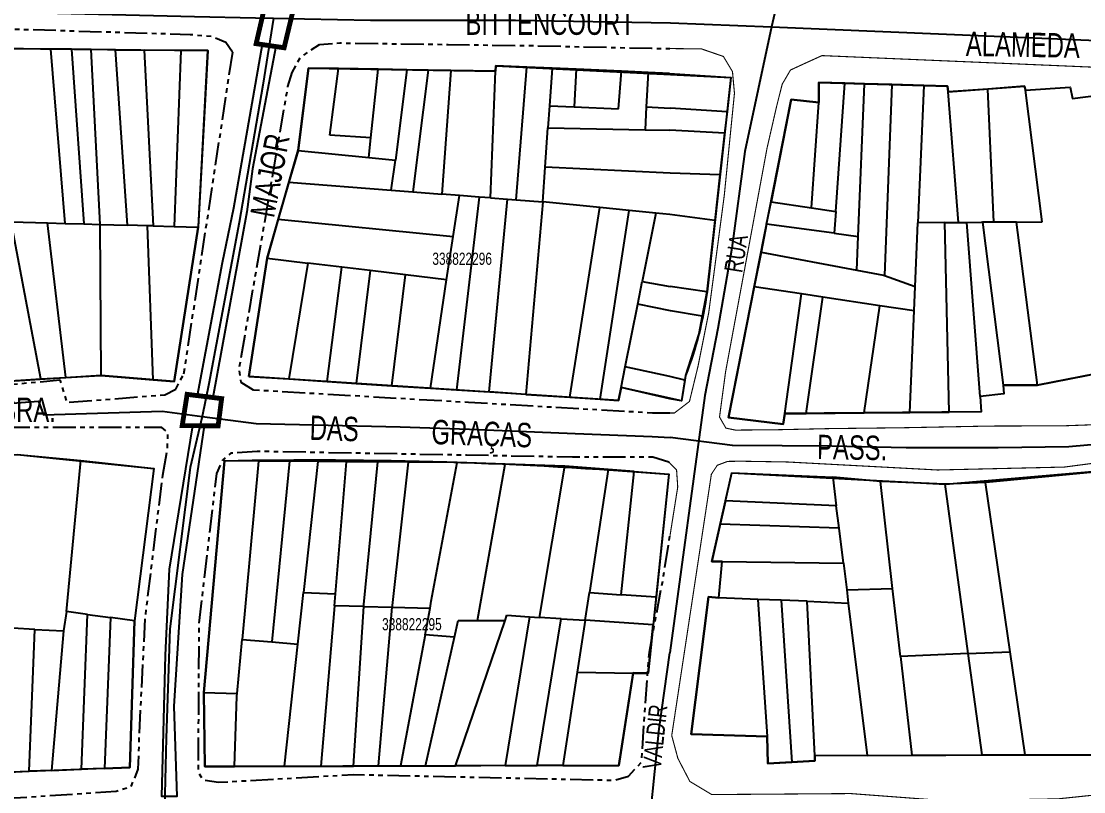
# Model space of a CAD drawing. Extents: x 203614 to 206284, y 4847494 to 4848495.
# Drawn here: x 205689.7 to 205864.1, y 4847669.1 to 4847795.5 of the extents above; entities that cross this region are included whole.
import ezdxf

# ---------------------------------------------------------------- set-up
doc = ezdxf.new("R2010")
doc.units = 0
doc.header["$LTSCALE"] = 1.5
doc.header["$MEASUREMENT"] = 0
doc.linetypes.add('PHANTOMX2', pattern=[5, 2.5, -0.5, 0.5, -0.5, 0.5, -0.5])
for name, color, linetype in [('CD-MALHA-LOTES', 40, 'CONTINUOUS'), ('CD_TXT_QUADRA', 7, 'CONTINUOUS'), ('HD-CANAIS', 7, 'CONTINUOUS'), ('RU-QUADRAS', 210, 'CONTINUOUS'), ('SV-EIXO-RUA-N-PAV', 6, 'CONTINUOUS'), ('SV-PONTE-BUEIRO', 249, 'CONTINUOUS'), ('SV-RUA-NAO-PAV-S-GUIA-C-GUIA', 7, 'PHANTOMX2'), ('SV-TXT-RUA-N-PAV-S-GUIA-C-GUIA', 7, 'CONTINUOUS')]:
    doc.layers.add(name, color=color, linetype=linetype)
doc.styles.add('ARIAL', font='ARIAL.TTF')

msp = doc.modelspace()

# ---------------------------------------------------------------- linework, layer by layer
at = {"layer": 'CD-MALHA-LOTES'}
for p, q in [((205694.58, 4847790.95), (205684.7, 4847791.05)), ((205696.92, 4847762.36), (205694.58, 4847790.95)), ((205697.97, 4847790.92), (205694.58, 4847790.95)), ((205701.21, 4847790.89), (205697.97, 4847790.92)), ((205697.97, 4847790.92), (205699.98, 4847762.27)), ((205705.21, 4847790.85), (205701.21, 4847790.89)), ((205702.67, 4847762.19), (205701.21, 4847790.89)), ((205707.19, 4847762.06), (205705.21, 4847790.85)), ((205705.21, 4847790.85), (205709.93, 4847790.8)), ((205715.95, 4847790.74), (205709.93, 4847790.8)), ((205709.93, 4847790.8), (205711.39, 4847761.93)), ((205715.95, 4847790.74), (205714.85, 4847761.83)), ((205767.64, 4847788.23), (205767.58, 4847787.31)), ((205772.7, 4847788), (205767.64, 4847788.23)), ((205770.95, 4847766.21), (205772.7, 4847788)), ((205776.88, 4847787.82), (205772.7, 4847788)), ((205736.89, 4847787.83), (205735.18, 4847774.3)), ((205741.82, 4847787.75), (205736.89, 4847787.83)), ((205740.38, 4847776.83), (205741.82, 4847787.75)), ((205748.33, 4847787.64), (205741.82, 4847787.75)), ((205747.12, 4847776.41), (205748.33, 4847787.64)), ((205753.02, 4847787.56), (205748.33, 4847787.64)), ((205753.02, 4847787.56), (205751.16, 4847772.72)), ((205756.54, 4847787.5), (205753.02, 4847787.56)), ((205756.54, 4847787.5), (205753.98, 4847767.52)), ((205760.26, 4847787.43), (205756.54, 4847787.5)), ((205760.26, 4847787.43), (205758.77, 4847767.15)), ((205767.58, 4847787.31), (205760.26, 4847787.43)), ((205766.75, 4847766.54), (205767.58, 4847787.31)), ((205776.88, 4847787.82), (205776.45, 4847781.66)), ((205780.83, 4847787.64), (205776.88, 4847787.82)), ((205780.83, 4847787.64), (205780.48, 4847781.49)), ((205788.25, 4847787.31), (205780.83, 4847787.64)), ((205787.79, 4847781.16), (205788.25, 4847787.31)), ((205792.61, 4847787.12), (205788.25, 4847787.31)), ((205792.61, 4847787.12), (205792.33, 4847781.48)), ((205796.16, 4847786.96), (205792.61, 4847787.12)), ((205796.16, 4847786.96), (205806.23, 4847786.27)), ((205806.23, 4847786.27), (205805.59, 4847780.64)), ((205823.42, 4847764.33), (205824.92, 4847785.35)), ((205828.15, 4847785.26), (205824.92, 4847785.35)), ((205827.13, 4847760.22), (205828.15, 4847785.26)), ((205832.66, 4847785.12), (205828.15, 4847785.26)), ((205832.66, 4847785.12), (205831.42, 4847753.79)), ((205837.86, 4847784.97), (205832.66, 4847785.12)), ((205837.86, 4847784.97), (205836.9, 4847762.46)), ((205854.56, 4847784.23), (205861.91, 4847784.7)), ((205861.91, 4847784.7), (205862.28, 4847782.82)), ((205848.4, 4847784.4), (205841.9, 4847783.92)), ((205843.57, 4847762.48), (205841.9, 4847783.92)), ((205849.39, 4847762.54), (205848.4, 4847784.4)), ((205857.33, 4847762.59), (205854.56, 4847784.23)), ((205862.28, 4847782.82), (205866.97, 4847783.45)), ((205776.45, 4847781.66), (205776.19, 4847778.01)), ((205776.45, 4847781.66), (205780.48, 4847781.49)), ((205780.48, 4847781.49), (205787.79, 4847781.16)), ((205792.33, 4847781.48), (205792.14, 4847777.72)), ((205792.33, 4847781.48), (205796.24, 4847781.24)), ((205805.59, 4847780.64), (205796.24, 4847781.24)), ((205819.46, 4847764.91), (205820.65, 4847782.2)), ((205805.59, 4847780.64), (205805.19, 4847777.18)), ((205775.74, 4847771.6), (205776.19, 4847778.01)), ((205776.19, 4847778.01), (205792.14, 4847777.72)), ((205792.14, 4847777.72), (205796.22, 4847777.64)), ((205805.19, 4847777.18), (205796.22, 4847777.64)), ((205747.12, 4847776.41), (205740.38, 4847776.83)), ((205746.76, 4847773.15), (205747.12, 4847776.41)), ((205805.19, 4847777.18), (205804.41, 4847770.32)), ((205735.18, 4847774.3), (205733.66, 4847769.1)), ((205735.18, 4847774.3), (205746.76, 4847773.15)), ((205746.76, 4847773.15), (205751.16, 4847772.72)), ((205750.47, 4847767.78), (205751.16, 4847772.72)), ((205775.34, 4847765.87), (205775.74, 4847771.6)), ((205796.24, 4847770.62), (205775.74, 4847771.6)), ((205804.41, 4847770.32), (205796.24, 4847770.62)), ((205733.66, 4847769.1), (205731.9, 4847763.05)), ((205733.66, 4847769.1), (205750.47, 4847767.78)), ((205804.41, 4847770.32), (205803.56, 4847762.84)), ((205750.47, 4847767.78), (205753.98, 4847767.52)), ((205753.98, 4847767.52), (205758.77, 4847767.15)), ((205761.65, 4847766.93), (205758.77, 4847767.15)), ((205760.64, 4847760.19), (205761.65, 4847766.93)), ((205764.91, 4847766.68), (205761.15, 4847735.04)), ((205764.91, 4847766.68), (205761.65, 4847766.93)), ((205766.75, 4847766.54), (205764.91, 4847766.68)), ((205766.53, 4847734.69), (205769.55, 4847766.32)), ((205766.75, 4847766.54), (205769.55, 4847766.32)), ((205769.55, 4847766.32), (205770.95, 4847766.21)), ((205770.95, 4847766.21), (205775.34, 4847765.87)), ((205775.34, 4847765.87), (205772.54, 4847734.3)), ((205784.7, 4847764.95), (205775.34, 4847765.87)), ((205812.08, 4847762.25), (205812.8, 4847765.88)), ((205812.8, 4847765.88), (205819.46, 4847764.91)), ((205779.8, 4847733.83), (205784.7, 4847764.95)), ((205789.53, 4847764.48), (205784.7, 4847764.95)), ((205784.74, 4847733.51), (205789.53, 4847764.48)), ((205793.91, 4847764.05), (205789.53, 4847764.48)), ((205793.91, 4847764.05), (205791.66, 4847752.8)), ((205796.22, 4847763.83), (205793.91, 4847764.05)), ((205803.56, 4847762.84), (205796.22, 4847763.83)), ((205819.46, 4847764.91), (205823.42, 4847764.33)), ((205823.42, 4847764.33), (205823.17, 4847760.76)), ((205688.09, 4847762.61), (205694.03, 4847762.45)), ((205692.96, 4847736.82), (205688.09, 4847762.61)), ((205694.03, 4847762.45), (205696.92, 4847762.36)), ((205697.07, 4847737.05), (205694.03, 4847762.45)), ((205696.92, 4847762.36), (205699.98, 4847762.27)), ((205699.98, 4847762.27), (205702.67, 4847762.19)), ((205702.67, 4847762.19), (205707.19, 4847762.06)), ((205702.85, 4847737.37), (205702.67, 4847762.19)), ((205710.48, 4847761.96), (205707.19, 4847762.06)), ((205711.37, 4847736.7), (205710.48, 4847761.96)), ((205711.39, 4847761.93), (205710.48, 4847761.96)), ((205711.39, 4847761.93), (205714.85, 4847761.83)), ((205714.85, 4847761.83), (205718.79, 4847761.71)), ((205731.9, 4847763.05), (205730.07, 4847756.64)), ((205731.9, 4847763.05), (205760.64, 4847760.19)), ((205803.56, 4847762.84), (205802.29, 4847751.1)), ((205812.08, 4847762.25), (205811.17, 4847757.64)), ((205823.17, 4847760.76), (205812.08, 4847762.25)), ((205836.46, 4847752), (205836.9, 4847762.46)), ((205841.31, 4847762.49), (205836.9, 4847762.46)), ((205841.31, 4847762.49), (205841.72, 4847762.49)), ((205842.06, 4847731.4), (205841.31, 4847762.49)), ((205841.72, 4847762.49), (205843.57, 4847762.48)), ((205843.57, 4847762.48), (205844.95, 4847762.51)), ((205844.95, 4847762.51), (205847.32, 4847762.53)), ((205847.12, 4847733.95), (205844.95, 4847762.51)), ((205847.32, 4847762.53), (205847.54, 4847762.53)), ((205849.39, 4847762.54), (205847.54, 4847762.53)), ((205847.54, 4847762.53), (205850.89, 4847735.8)), ((205853.1, 4847762.56), (205849.39, 4847762.54)), ((205853.1, 4847762.56), (205857.33, 4847762.59)), ((205856.55, 4847735.82), (205853.1, 4847762.56)), ((205714.83, 4847736.43), (205718.79, 4847761.71)), ((205759.56, 4847753.08), (205760.64, 4847760.19)), ((205823.17, 4847760.76), (205827.13, 4847760.22)), ((205826.91, 4847754.67), (205827.13, 4847760.22)), ((205730.07, 4847756.64), (205727.08, 4847737.24)), ((205730.07, 4847756.64), (205736.75, 4847755.83)), ((205811.17, 4847757.64), (205810.04, 4847751.95)), ((205811.17, 4847757.64), (205826.91, 4847754.67)), ((205736.75, 4847755.83), (205733.63, 4847736.83)), ((205742.38, 4847755.15), (205736.75, 4847755.83)), ((205739.92, 4847736.41), (205742.38, 4847755.15)), ((205747.01, 4847754.6), (205742.38, 4847755.15)), ((205747.01, 4847754.6), (205744.7, 4847736.1)), ((205752.79, 4847753.9), (205747.01, 4847754.6)), ((205750.57, 4847735.72), (205752.79, 4847753.9)), ((205759.56, 4847753.08), (205752.79, 4847753.9)), ((205756.88, 4847735.31), (205759.56, 4847753.08)), ((205826.91, 4847754.67), (205831.26, 4847753.85)), ((205831.26, 4847753.85), (205831.42, 4847753.79)), ((205831.42, 4847753.79), (205836.46, 4847752)), ((205790.92, 4847749.08), (205791.66, 4847752.8)), ((205791.66, 4847752.8), (205796.24, 4847752)), ((205802.29, 4847751.1), (205796.24, 4847752)), ((205817.8, 4847750.79), (205810.04, 4847751.95)), ((205836.29, 4847748.01), (205836.46, 4847752)), ((205802.29, 4847751.1), (205801.52, 4847747.12)), ((205815.09, 4847731.13), (205817.8, 4847750.79)), ((205821.28, 4847750.26), (205817.8, 4847750.79)), ((205818.57, 4847731.16), (205821.28, 4847750.26)), ((205830.68, 4847748.85), (205821.28, 4847750.26)), ((205788.86, 4847738.82), (205790.92, 4847749.08)), ((205796.32, 4847747.99), (205790.92, 4847749.08)), ((205801.52, 4847747.12), (205796.32, 4847747.99)), ((205828.11, 4847731.26), (205830.68, 4847748.85)), ((205836.29, 4847748.01), (205830.68, 4847748.85)), ((205835.58, 4847731.33), (205836.29, 4847748.01)), ((205801.52, 4847747.12), (205800.96, 4847744.21)), ((205800.96, 4847744.21), (205798.76, 4847737.38)), ((205876.08, 4847739.61), (205856.55, 4847735.82)), ((205702.85, 4847737.37), (205711.37, 4847736.7)), ((205788.18, 4847735.41), (205788.86, 4847738.82)), ((205796.2, 4847737.21), (205788.86, 4847738.82)), ((205798.76, 4847737.38), (205798.65, 4847736.65)), ((205692.96, 4847736.82), (205697.07, 4847737.05)), ((205711.37, 4847736.7), (205714.83, 4847736.43)), ((205727.08, 4847737.24), (205733.63, 4847736.83)), ((205733.63, 4847736.83), (205739.92, 4847736.41)), ((205739.92, 4847736.41), (205744.7, 4847736.1)), ((205744.7, 4847736.1), (205750.57, 4847735.72)), ((205750.57, 4847735.72), (205756.88, 4847735.31)), ((205798.65, 4847736.65), (205796.2, 4847737.21)), ((205798.65, 4847736.65), (205798.13, 4847733.21)), ((205850.89, 4847735.8), (205856.55, 4847735.82)), ((205850.89, 4847735.8), (205851.02, 4847734.41)), ((205756.88, 4847735.31), (205761.15, 4847735.04)), ((205761.15, 4847735.04), (205766.53, 4847734.69)), ((205772.54, 4847734.3), (205766.53, 4847734.69)), ((205772.54, 4847734.3), (205779.8, 4847733.83)), ((205787.77, 4847733.3), (205788.18, 4847735.41)), ((205796.22, 4847733.56), (205788.18, 4847735.41)), ((205851.02, 4847734.41), (205847.12, 4847733.95)), ((205847.12, 4847733.95), (205847.27, 4847731.45)), ((205779.8, 4847733.83), (205784.74, 4847733.51)), ((205784.74, 4847733.51), (205787.77, 4847733.3)), ((205798.13, 4847733.21), (205796.22, 4847733.56)), ((205814.78, 4847729.42), (205815.09, 4847731.13)), ((205815.09, 4847731.13), (205818.57, 4847731.16)), ((205818.57, 4847731.16), (205828.11, 4847731.26)), ((205828.11, 4847731.26), (205835.58, 4847731.33)), ((205835.58, 4847731.33), (205842.06, 4847731.4)), ((205847.27, 4847731.45), (205842.06, 4847731.4)), ((205689.08, 4847724.45), (205699.5, 4847723.47)), ((205697.17, 4847698.66), (205699.5, 4847723.47)), ((205699.5, 4847723.47), (205711.5, 4847722.15)), ((205711.5, 4847722.15), (205708.32, 4847697.12)), ((205723.08, 4847723.4), (205719.72, 4847685.35)), ((205728.68, 4847723.36), (205723.08, 4847723.4)), ((205728.68, 4847723.36), (205725.98, 4847694.06)), ((205733.76, 4847723.32), (205728.68, 4847723.36)), ((205733.76, 4847723.32), (205730.87, 4847693.67)), ((205738.43, 4847723.28), (205733.76, 4847723.32)), ((205738.43, 4847723.28), (205736.08, 4847701.8)), ((205743.14, 4847723.25), (205738.43, 4847723.28)), ((205741.29, 4847701.57), (205743.14, 4847723.25)), ((205748.24, 4847723.21), (205743.14, 4847723.25)), ((205745.98, 4847699.79), (205748.24, 4847723.21)), ((205753.31, 4847723.17), (205748.24, 4847723.21)), ((205750.65, 4847699.64), (205753.31, 4847723.17)), ((205761.3, 4847723.1), (205753.31, 4847723.17)), ((205757.04, 4847700.35), (205761.3, 4847723.1)), ((205769.17, 4847722.85), (205761.3, 4847723.1)), ((205764.6, 4847697.17), (205769.17, 4847722.85)), ((205778.97, 4847722.5), (205769.17, 4847722.85)), ((205774.82, 4847697.7), (205778.97, 4847722.5)), ((205786.06, 4847721.96), (205778.97, 4847722.5)), ((205786.06, 4847721.96), (205782.98, 4847701.79)), ((205790.35, 4847721.63), (205786.06, 4847721.96)), ((205788.21, 4847701.42), (205790.35, 4847721.63)), ((205790.35, 4847721.63), (205796.03, 4847721.18)), ((205796.03, 4847721.18), (205793.94, 4847701.01)), ((205805.34, 4847716.82), (205806.37, 4847721.41)), ((205806.37, 4847721.41), (205822.94, 4847720.7)), ((205830.75, 4847720), (205822.94, 4847720.7)), ((205822.94, 4847720.7), (205823.52, 4847716.02)), ((205832.76, 4847702.46), (205830.75, 4847720)), ((205841.31, 4847719.56), (205845.12, 4847691.75)), ((205852.06, 4847692.06), (205848.01, 4847719.84)), ((205805.34, 4847716.82), (205804.47, 4847712.98)), ((205823.52, 4847716.02), (205805.34, 4847716.82)), ((205823.98, 4847712.32), (205823.52, 4847716.02)), ((205823.98, 4847712.32), (205804.47, 4847712.98)), ((205824.69, 4847706.61), (205823.98, 4847712.32)), ((205804.24, 4847700.91), (205804.81, 4847706.89)), ((205804.81, 4847706.89), (205824.69, 4847706.61)), ((205824.69, 4847706.61), (205825.23, 4847702.21)), ((205735.15, 4847693.32), (205736.08, 4847701.8)), ((205736.08, 4847701.8), (205741.29, 4847701.57)), ((205741.13, 4847699.62), (205741.29, 4847701.57)), ((205782.28, 4847697.22), (205782.98, 4847701.79)), ((205782.98, 4847701.79), (205788.21, 4847701.42)), ((205793.94, 4847701.01), (205788.21, 4847701.42)), ((205793.94, 4847701.01), (205793.47, 4847696.5)), ((205810.62, 4847700.66), (205804.24, 4847700.91)), ((205825.23, 4847702.21), (205832.76, 4847702.46)), ((205825.23, 4847702.21), (205825.44, 4847700.04)), ((205834.04, 4847691.26), (205832.76, 4847702.46)), ((205741.13, 4847699.62), (205738.89, 4847673.29)), ((205745.96, 4847699.5), (205741.13, 4847699.62)), ((205744.28, 4847673.31), (205745.96, 4847699.5)), ((205745.96, 4847699.5), (205745.98, 4847699.79)), ((205745.96, 4847699.5), (205750.63, 4847699.39)), ((205748.39, 4847673.32), (205750.63, 4847699.39)), ((205750.63, 4847699.39), (205750.65, 4847699.64)), ((205750.63, 4847699.39), (205756.83, 4847699.23)), ((205756.01, 4847694.85), (205756.83, 4847699.23)), ((205756.83, 4847699.23), (205757.04, 4847700.35)), ((205814.47, 4847700.51), (205810.62, 4847700.66)), ((205810.62, 4847700.66), (205812.15, 4847678.13)), ((205818.72, 4847700.35), (205814.47, 4847700.51)), ((205814.47, 4847700.51), (205816.24, 4847673.94)), ((205819.98, 4847675), (205818.72, 4847700.35)), ((205818.72, 4847700.35), (205825.44, 4847700.04)), ((205825.44, 4847700.04), (205828.61, 4847675.04)), ((205697.17, 4847698.66), (205696.65, 4847695.5)), ((205700.58, 4847698.19), (205697.17, 4847698.66)), ((205699.63, 4847672.78), (205700.58, 4847698.19)), ((205700.58, 4847698.19), (205704.37, 4847697.67)), ((205704.37, 4847697.67), (205703.4, 4847672.93)), ((205708.32, 4847697.12), (205704.37, 4847697.67)), ((205769.16, 4847697.17), (205769.46, 4847698.04)), ((205773.16, 4847697.8), (205769.18, 4847673.37)), ((205769.46, 4847698.04), (205773.16, 4847697.8)), ((205773.16, 4847697.8), (205774.82, 4847697.7)), ((205774.41, 4847673.38), (205778.36, 4847697.47)), ((205778.36, 4847697.47), (205774.82, 4847697.7)), ((205778.36, 4847697.47), (205782.28, 4847697.22)), ((205691.97, 4847695.74), (205688.29, 4847695.95)), ((205691.01, 4847672.44), (205691.97, 4847695.74)), ((205691.97, 4847695.74), (205696.65, 4847695.5)), ((205696.65, 4847695.5), (205694.7, 4847672.58)), ((205760.82, 4847694.44), (205761.44, 4847697.17)), ((205760.99, 4847673.35), (205769.16, 4847697.17)), ((205761.44, 4847697.17), (205764.6, 4847697.17)), ((205764.6, 4847697.17), (205769.16, 4847697.17)), ((205782.28, 4847697.22), (205780.97, 4847688.7)), ((205793.47, 4847696.5), (205782.28, 4847697.22)), ((205792.65, 4847688.57), (205793.47, 4847696.5)), ((205725.16, 4847685.23), (205725.98, 4847694.06)), ((205725.98, 4847694.06), (205730.87, 4847693.67)), ((205756.01, 4847694.85), (205751.99, 4847673.33)), ((205760.82, 4847694.44), (205756.01, 4847694.85)), ((205756.08, 4847673.33), (205760.82, 4847694.44)), ((205730.87, 4847693.67), (205735.15, 4847693.32)), ((205732.95, 4847673.28), (205735.15, 4847693.32)), ((205845.12, 4847691.75), (205852.06, 4847692.06)), ((205854.52, 4847675.15), (205852.06, 4847692.06)), ((205845.12, 4847691.75), (205834.04, 4847691.26)), ((205834.04, 4847691.26), (205835.9, 4847675.07)), ((205845.12, 4847691.75), (205847.41, 4847675.12)), ((205780.97, 4847688.7), (205778.63, 4847673.39)), ((205780.97, 4847688.7), (205790.17, 4847688.57)), ((205787.84, 4847673.41), (205790.17, 4847688.57)), ((205790.17, 4847688.57), (205792.65, 4847688.57)), ((205719.72, 4847685.35), (205725.16, 4847685.23)), ((205719.72, 4847685.35), (205719.87, 4847673.26)), ((205725.12, 4847684.78), (205725.16, 4847685.23)), ((205724.71, 4847673.26), (205725.12, 4847684.78)), ((205828.61, 4847675.04), (205819.98, 4847675)), ((205819.98, 4847674.15), (205819.98, 4847675)), ((205828.61, 4847675.04), (205835.9, 4847675.07)), ((205835.9, 4847675.07), (205847.41, 4847675.12)), ((205854.52, 4847675.15), (205872.61, 4847675.15)), ((205703.4, 4847672.93), (205699.63, 4847672.78)), ((205719.87, 4847673.26), (205724.71, 4847673.26)), ((205724.71, 4847673.26), (205732.95, 4847673.28)), ((205732.95, 4847673.28), (205738.89, 4847673.29)), ((205738.89, 4847673.29), (205744.28, 4847673.31)), ((205744.28, 4847673.31), (205748.39, 4847673.32)), ((205748.39, 4847673.32), (205751.99, 4847673.33)), ((205751.99, 4847673.33), (205756.08, 4847673.33)), ((205756.08, 4847673.33), (205760.99, 4847673.35)), ((205769.18, 4847673.37), (205760.99, 4847673.35)), ((205769.18, 4847673.37), (205774.41, 4847673.38)), ((205778.63, 4847673.39), (205774.41, 4847673.38)), ((205778.63, 4847673.39), (205787.84, 4847673.41)), ((205816.24, 4847673.94), (205819.98, 4847674.15)), ((205687.64, 4847672.3), (205691.01, 4847672.44)), ((205694.7, 4847672.58), (205691.01, 4847672.44)), ((205694.7, 4847672.58), (205699.63, 4847672.78))]:
    msp.add_line(p, q, dxfattribs=at)
at = {"layer": 'CD-MALHA-LOTES', "flags": 128}
for points in [[(205718.79, 4847761.71), (205718.81, 4847761.86), (205720.33, 4847790.7), (205715.95, 4847790.74)], [(205824.92, 4847785.35), (205820.65, 4847785.48), (205820.65, 4847782.2)], [(205841.9, 4847783.92), (205841.75, 4847784.85), (205837.86, 4847784.97)], [(205854.56, 4847784.23), (205854.4, 4847784.85), (205848.4, 4847784.4)], [(205820.65, 4847782.2), (205816.12, 4847782.67), (205812.8, 4847765.88)], [(205810.04, 4847751.95), (205805.8, 4847730.51), (205814.78, 4847729.42)], [(205697.07, 4847737.05), (205702.67, 4847737.38), (205702.85, 4847737.37)], [(205686.15, 4847736.42), (205686.34, 4847736.43), (205692.96, 4847736.82)], [(205841.31, 4847719.56), (205831.02, 4847719.98), (205830.75, 4847720)], [(205865.81, 4847721.55), (205848.12, 4847719.84), (205848.01, 4847719.84)], [(205848.01, 4847719.84), (205841.42, 4847719.56), (205841.31, 4847719.56)], [(205804.47, 4847712.98), (205803.1, 4847706.89), (205804.81, 4847706.89)], [(205804.24, 4847700.91), (205802.53, 4847701.05), (205799.68, 4847678.56), (205812.15, 4847678.13)], [(205703.4, 4847672.93), (205707.56, 4847673.09), (205708.32, 4847697.12)], [(205812.15, 4847678.13), (205812.29, 4847673.72), (205816.24, 4847673.94)], [(205847.41, 4847675.12), (205854.19, 4847675.15), (205854.52, 4847675.15)]]:
    msp.add_lwpolyline(points, dxfattribs=at)
at = {"layer": 'CD-MALHA-LOTES'}
for p in [(205831.42, 4847753.79), (205835.9, 4847675.07)]:
    msp.add_point(p, dxfattribs=at)
at = {"layer": 'HD-CANAIS', "flags": 128}
msp.add_lwpolyline([(205729.32, 4847791.69), (205731.52, 4847791.37), (205727.69, 4847771.33), (205726.74, 4847764.24), (205721.17, 4847733.78), (205718.65, 4847734.09), (205722.74, 4847755.94), (205724.65, 4847764.92), (205729.33, 4847791.77)], dxfattribs=at)
msp.add_lwpolyline([(205719.75, 4847729.14), (205716.14, 4847704.73), (205714.76, 4847683.12), (205715.29, 4847668.31), (205712.79, 4847668.31), (205713.39, 4847691.52), (205714.05, 4847705.61), (205717.9, 4847729.15)], close=True, dxfattribs=at)
at = {"layer": 'RU-QUADRAS', "color": 6, "linetype": 'Continuous'}
for points in [[(205612.1, 4847789.68), (205635.45, 4847792.22), (205643.27, 4847792.22), (205643.32, 4847791.46), (205720.33, 4847790.7), (205718.79, 4847761.71), (205714.83, 4847736.43), (205702.85, 4847737.37), (205639.22, 4847733.21), (205638.99, 4847734.53), (205624.62, 4847734.53, -0.0285369133)], [(205727.08, 4847737.24), (205730.07, 4847756.64), (205735.19, 4847774.37), (205736.89, 4847787.83), (205767.58, 4847787.31), (205767.64, 4847788.23), (205806.23, 4847786.27), (205802.3, 4847751.13, -0.0602426962), (205798.76, 4847737.38), (205798.13, 4847733.21), (205788.18, 4847735.41), (205787.77, 4847733.3)], [(205719.72, 4847685.36), (205723.08, 4847723.4, -0.0250861103), (205796.03, 4847721.18), (205792.65, 4847688.57), (205790.17, 4847688.6), (205787.84, 4847673.41), (205719.87, 4847673.26)]]:
    msp.add_lwpolyline(points, format="xyb", close=True, dxfattribs=at)
msp.add_lwpolyline([(205890.23, 4847742.38), (205856.72, 4847735.82), (205850.89, 4847735.81), (205851.02, 4847734.41), (205847.12, 4847733.95), (205847.27, 4847731.45), (205815.09, 4847731.13), (205814.78, 4847729.42), (205805.8, 4847730.51), (205816.12, 4847782.67), (205820.65, 4847782.2), (205820.65, 4847785.48), (205841.75, 4847784.85), (205841.9, 4847783.92), (205854.4, 4847784.85), (205854.56, 4847784.23), (205861.91, 4847784.7), (205862.28, 4847782.82), (205866.97, 4847783.45)], dxfattribs=at)
msp.add_lwpolyline([(205627.09, 4847723.85), (205636.64, 4847725.33), (205636.99, 4847723.74), (205652.7, 4847725.21), (205652.93, 4847724.31), (205689.08, 4847724.45), (205711.5, 4847722.15), (205708.32, 4847697.12), (205707.56, 4847673.09), (205657.72, 4847671.1), (205637.7, 4847669.46)], close=True, dxfattribs=at)
msp.add_lwpolyline([(205884.53, 4847675.15), (205819.98, 4847675), (205819.98, 4847674.15), (205812.29, 4847673.72), (205812.15, 4847678.13), (205799.68, 4847678.56), (205802.53, 4847701.05), (205804.24, 4847700.91), (205804.81, 4847706.89), (205803.1, 4847706.89), (205806.37, 4847721.41), (205841.42, 4847719.56), (205876.35, 4847722.55, 0.0559287693)], format="xyb", dxfattribs=at)
at = {"layer": 'SV-EIXO-RUA-N-PAV', "flags": 128}
for points in [[(205841.011744, 4847960.419042), (205840.429355, 4847953.644151), (205838.866474, 4847939.568718), (205835.096623, 4847915.433241), (205832.351223, 4847898.705994), (205827.270556, 4847875.704851), (205822.736067, 4847847.563787), (205817.084996, 4847812.805154), (205812.902193, 4847794.596331), (205808.501696, 4847774.1291), (205806.373706, 4847758.265901), (205804.052262, 4847745.111052), (205801.924272, 4847734.084194), (205796.218042, 4847691.888044)], [(205796.293942, 4847795.237064), (205812.902193, 4847794.596331), (205858.55463, 4847792.703304), (205882.780182, 4847791.670441), (205929.877696, 4847789.241589), (205944.761793, 4847788.855563), (205964.648014, 4847788.9543), (205979.883223, 4847790.261319), (205993.847374, 4847794.012882), (206002.3926, 4847797.451815), (206008.436785, 4847799.640227), (206014.859305, 4847802.811684), (206020.861111, 4847805.731481)], [(205365.67, 4847798.76), (205404.52, 4847797.32), (205450.64, 4847795.89), (205480.88, 4847796.09), (205506.5, 4847796.71), (205527.42, 4847797.87), (205542.37, 4847798.55), (205555.6, 4847799.17), (205579.17, 4847799.37), (205600.08, 4847799.37), (205607.01, 4847799.31), (205619.55, 4847798.55), (205650.61, 4847797.94), (205718.15, 4847796.3), (205728.2, 4847796.08), (205731.16, 4847796.02), (205736.24, 4847795.91), (205747.06, 4847795.68), (205770.84, 4847795.68), (205796.29, 4847795.24)], [(206008.436785, 4847799.640227), (206001.574436, 4847791.691562), (205991.126172, 4847781.243299), (205981.645341, 4847771.182008), (205970.036159, 4847762.281635), (205959.781382, 4847756.090072), (205948.46243, 4847749.705022), (205935.498844, 4847742.739513), (205917.311126, 4847734.613086), (205903.573594, 4847731.130331), (205886.546794, 4847727.841063), (205875.227842, 4847726.873631), (205861.683797, 4847725.712713), (205850.074615, 4847725.519227), (205834.982679, 4847725.519227), (205822.788616, 4847725.820664), (205806.470588, 4847725.884908), (205796.255759, 4847727.234036)], [(205731.16, 4847796.02), (205729.41, 4847785.06), (205725.52, 4847762.48), (205720.52, 4847736.02), (205719.4, 4847730.69), (205717.47, 4847722.32), (205714.12, 4847695.83), (205713.51, 4847677.87), (205713.22, 4847666.37)], [(205623.43, 4847728.31), (205642.72, 4847729.16), (205656.62, 4847730.57), (205674.05, 4847731.8), (205683.33, 4847732.46), (205692.58, 4847733.17), (205693.37, 4847730.96), (205712.88, 4847731.54), (205719.4, 4847730.69), (205728.27, 4847729.54), (205751.93, 4847728.96), (205763.29, 4847728.6), (205780.67, 4847727.87), (205793.3, 4847727.37), (205796.26, 4847727.23)], [(205787.31, 4847596.21), (205787.72, 4847601.68), (205792.1, 4847649.48), (205792.35, 4847656.5), (205793, 4847665.42), (205794.43, 4847679.44), (205796.22, 4847691.89)]]:
    msp.add_lwpolyline(points, dxfattribs=at)
at = {"layer": 'SV-PONTE-BUEIRO', "const_width": 0.8, "flags": 128}
for points in [[(205734.84, 4847799.33), (205732.88, 4847791.17), (205728.29, 4847791.84), (205730.17, 4847800)], [(205722.62, 4847733.6), (205722.05, 4847729.14), (205716.15, 4847729.16), (205716.96, 4847734.3)]]:
    msp.add_lwpolyline(points, close=True, dxfattribs=at)
at = {"layer": 'SV-RUA-NAO-PAV-S-GUIA-C-GUIA'}
msp.add_line((205724.38, 4847790.46), (205716.38, 4847737.63), dxfattribs=at)
at = {"layer": 'SV-RUA-NAO-PAV-S-GUIA-C-GUIA', "const_width": 0.18, "flags": 128}
for points in [[(205796.218042, 4847662.197111), (205808.597496, 4847664.150955), (205824.106985, 4847661.587911), (205839.376264, 4847661.479016), (205864.474072, 4847663.382057), (205885.151629, 4847666.218221), (205902.189829, 4847668.143886), (205908.758725, 4847667.4455), (205919.598765, 4847668.821372), (205929.321487, 4847671.182767), (205938.756197, 4847672.787156), (205937.117402, 4847678.128537), (205929.604806, 4847675.300581), (205921.237369, 4847672.709875), (205913.25885, 4847670.827614), (205899.775649, 4847671.917931), (205883.781847, 4847670.410134), (205859.894909, 4847667.924354), (205841.879721, 4847667.588387), (205825.891846, 4847668.789456), (205803.068305, 4847668.628018), (205799.479201, 4847670.778225), (205797.515422, 4847674.559416), (205796.503303, 4847678.305541), (205803.012821, 4847721.197368), (205803.990018, 4847722.667582), (205805.681726, 4847723.296369), (205807.783593, 4847723.329715), (205815.494524, 4847723.201234), (205840.144175, 4847721.886769), (205860.960219, 4847722.367495), (205886.984363, 4847725.790105), (205903.102972, 4847728.854917), (205918.461928, 4847732.459465), (205935.690919, 4847741.109923), (205949.35184, 4847747.54679), (205968.188998, 4847758.881371), (205980.205196, 4847767.950754), (205992.188715, 4847779.026116), (206002.509328, 4847790.777371), (206009.921227, 4847796.713801), (206016.122864, 4847800.122908), (206023.354801, 4847801.742513), (206031.799034, 4847799.619169), (206039.120839, 4847795.722332), (206047.797721, 4847788.536272), (206060.758401, 4847776.502255), (206075.353183, 4847762.487665), (206111.277907, 4847729.69958), (206120.811054, 4847719.116059), (206122.540952, 4847714.327909), (206121.589898, 4847711.252913), (206118.331898, 4847708.442292), (206112.747951, 4847703.989573), (206087.891969, 4847687.242288), (206061.264405, 4847665.55098), (206038.278041, 4847647.729782), (206024.113402, 4847633.680412), (206015.453608, 4847627.123711), (205995.97203, 4847605.17298), (205985.768262, 4847598.540147), (205978.280384, 4847597.267619), (205978.413865, 4847596.080215)], [(205796.220863, 4847791.040899), (205801.402062, 4847790.979381), (205804.989691, 4847789.742268), (205806.474227, 4847787.268041), (205806.799949, 4847783.709679), (205805.121903, 4847766.878643), (205802.580638, 4847747.726439), (205800.821921, 4847738.920112), (205799.41454, 4847733.129104), (205796.942545, 4847731.233877), (205796.219553, 4847731.23247)], [(205796.219373, 4847722.995383), (205797.296392, 4847721.91366), (205797.490565, 4847719.103262), (205796.219112, 4847711.094657)]]:
    msp.add_lwpolyline(points, dxfattribs=at)
at = {"layer": 'SV-RUA-NAO-PAV-S-GUIA-C-GUIA', "flags": 128}
for points in [[(205724.38, 4847790.46), (205723.29, 4847792.01), (205721.15, 4847792.97), (205717.43, 4847793.31), (205665.8, 4847794.88), (205619.15, 4847795.42), (205614.37, 4847795.44), (205612.22, 4847795.45), (205610.9, 4847795.16), (205610.44, 4847793.26), (205614.14, 4847771.01), (205618.365861, 4847752.493776), (205623.562178, 4847731.517907)], [(205796.22, 4847731.23), (205793.34, 4847731.23), (205763.12, 4847732.96), (205751.6, 4847733.62), (205727.85, 4847735), (205725.85, 4847736.26), (205725.49, 4847738.43), (205729.57, 4847761.82), (205733.5, 4847784.8), (205734.21, 4847787.12), (205735.52, 4847789.55), (205738.68, 4847791.72), (205742.03, 4847791.96), (205759.81, 4847791.71), (205765.12, 4847791.64), (205774.23, 4847791.51), (205793.17, 4847791.08), (205796.22, 4847791.04)], [(205648.148489, 4847731.169584), (205671.67, 4847734.44), (205696.05, 4847736.66), (205697.2, 4847732.96), (205713.28, 4847734.24), (205715.09, 4847735.14), (205716.38, 4847737.63)], [(205712.97, 4847721.05), (205713.7, 4847725.25), (205713.82, 4847728.02), (205712.8, 4847728.87), (205679.53, 4847728.86), (205655.91, 4847728.91)], [(205629.755625, 4847726.680955), (205626.33, 4847725.72), (205625.62, 4847722.67), (205626.13, 4847718.1), (205632.86, 4847683.24), (205635.12, 4847674.27), (205637.11, 4847668.38), (205641.28, 4847666.57), (205648.41, 4847666.75), (205671.75, 4847668.19), (205688.59, 4847668.07), (205705.32, 4847669.2), (205707.78, 4847669.96), (205708.94, 4847672.78), (205709.13, 4847678.52), (205710.07, 4847697.51), (205712.97, 4847721.05)], [(205796.22, 4847723), (205796.02, 4847723.19), (205793.41, 4847724), (205780.24, 4847724), (205762.83, 4847724.31), (205728.47, 4847724.93), (205724.12, 4847724.64), (205722.76, 4847723.52), (205721.77, 4847721.3), (205718.87, 4847696.69), (205718.76, 4847672.26), (205719.58, 4847671.07), (205722.09, 4847670.65), (205744.25, 4847671.91), (205761.04, 4847671.55), (205787.06, 4847670.98), (205789.4, 4847671.62), (205791.52, 4847673.96), (205792.83, 4847691.99), (205795.18, 4847704.52), (205796.22, 4847711.09)]]:
    msp.add_lwpolyline(points, dxfattribs=at)
at = {"layer": 'SV-RUA-NAO-PAV-S-GUIA-C-GUIA', "const_width": 0.18, "flags": 128}
msp.add_lwpolyline([(205935.23527, 4847784.443037), (205946.295913, 4847784.568348), (205956.002087, 4847784.87282), (205965.210267, 4847785.018904), (205973.112389, 4847785.445243), (205984.140353, 4847787.576533), (205992.802337, 4847790.523049), (205998.515784, 4847793.171975), (205999.31701, 4847793.04768), (205999.31701, 4847791.563144), (205988.040135, 4847781.719235), (205980.876289, 4847772.948454), (205968.359973, 4847763.749839), (205955.269966, 4847756.067968), (205945.402621, 4847750.293234), (205933.042039, 4847743.927158), (205918.37206, 4847737.975907), (205907.255446, 4847735.140937), (205896.987136, 4847732.469912), (205884.75974, 4847730.219269), (205873.407001, 4847729.5877), (205860.849927, 4847729.137674), (205848.636628, 4847729.094402), (205834.374774, 4847728.81798), (205822.613509, 4847728.681554), (205813.806502, 4847728.491672), (205806.949594, 4847728.433052), (205805.392497, 4847728.759486), (205804.347938, 4847730.573454), (205805.342261, 4847737.988577), (205812.152446, 4847774.715194), (205813.71134, 4847781.515464), (205814.63487, 4847785.188363), (205815.998534, 4847787.517469), (205818.536082, 4847788.690722), (205821.169041, 4847789.883243), (205825.575448, 4847789.695374), (205856.58181, 4847788.37341), (205886.340402, 4847787.104644), (205902.799435, 4847786.402908), (205914.51608, 4847785.903366)], close=True, dxfattribs=at)

# ---------------------------------------------------------------- texts
at = {"layer": 'CD_TXT_QUADRA', "style": 'ARIAL', "width": 0.7}
for s, p in [('338822296', (205757.21, 4847755.55)), ('338822295', (205748.96, 4847695.58))]:
    msp.add_text(s, height=2, dxfattribs=at).set_placement(p)
at = {"layer": 'SV-TXT-RUA-N-PAV-S-GUIA-C-GUIA', "style": 'ARIAL', "width": 0.7}
for s, p in [('BITTENCOURT', (205762.64, 4847793.29)), ('N. SRA.', (205681.29, 4847729.77))]:
    msp.add_text(s, height=4, dxfattribs=at).set_placement(p)
for s, height, rotation, p in [('ALAMEDA', 4, 359, (205844.765737, 4847789.836362)), ('MAJOR', 4, 79, (205731.21, 4847763.13)), ('RUA', 3, 81, (205808.063815, 4847754.12825)), ('DAS           GRAÇAS', 4, 358, (205737.03, 4847726.85)), ('PASS.', 4, 359, (205820.33522, 4847723.678033)), ('VALDIR', 3, 84, (205794.7, 4847672.67))]:
    msp.add_text(s, height=height, rotation=rotation, dxfattribs=at).set_placement(p)

doc.saveas('drawing.dxf')
